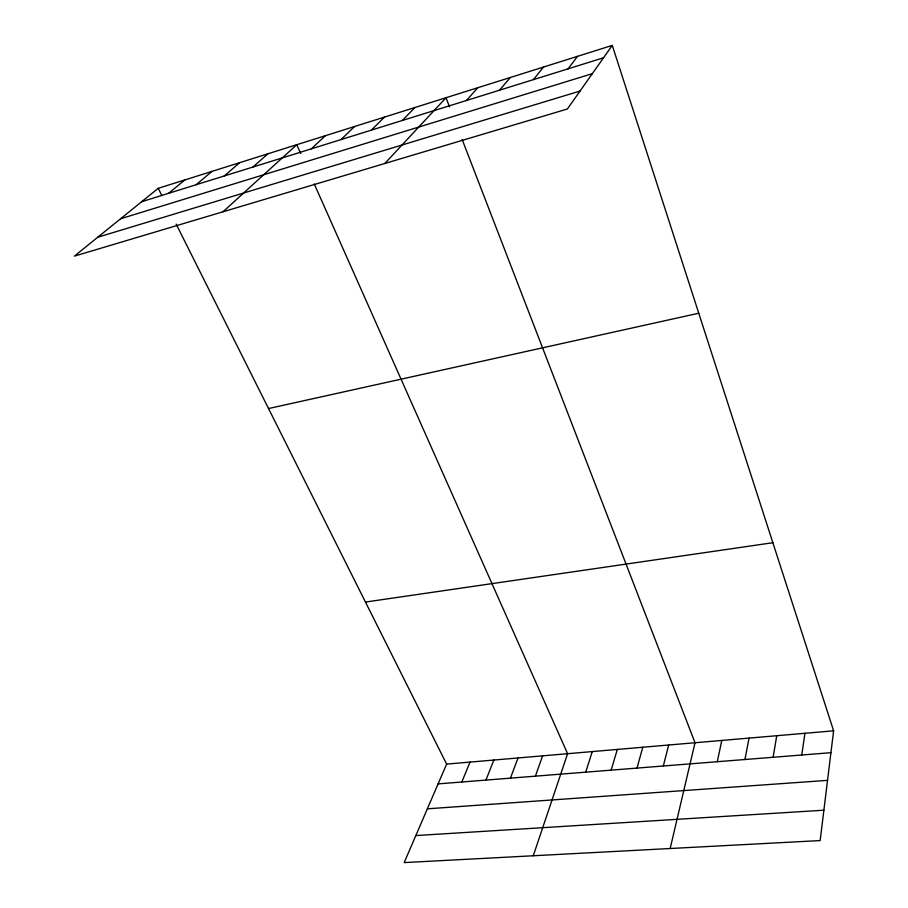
<?xml version="1.0" encoding="UTF-8"?>
<svg xmlns="http://www.w3.org/2000/svg" width="908" height="908" viewBox="0 0 908 908"><rect width="100%" height="100%" fill="white"/><g stroke="black" fill="none" stroke-linecap="round" stroke-linejoin="round"><path stroke-width="1.36" d="M612.276 45.4L567.364 109.005L74.388 256.135L158.23 188.308L612.276 45.4L833.612 730.827L820.162 840.57L404.185 862.6L446.623 764.105L176.186 224.151M801.764 755.002L804.931 733.289M773.105 757.283L776.749 735.718M744.946 759.519L749.043 738.102M717.263 761.721L721.803 740.44M670.172 848.515L695.017 742.744L462.138 139.469M663.317 766L668.685 745.014M637.019 768.089L642.785 747.239M611.163 770.143L617.315 749.429M585.728 772.163L592.254 751.586M533.268 855.767L567.602 753.708L314.27 184.006M535.38 776.17L542.609 755.853M510.455 778.145L518.025 757.964M485.939 780.097L493.839 760.053M461.82 782.004L470.038 762.096M568.067 68.838L577.522 56.341M533.405 79.643L543.552 67.033M499.536 90.198L510.319 77.486M466.417 100.516L477.824 87.724M384.81 163.485L446.021 97.724L449.528 106.838M402.358 120.48L414.899 107.53M371.361 130.139L384.436 117.109M341.033 139.582L354.608 126.496M311.342 148.833L325.404 135.689M222.971 211.791L296.791 144.701L300.73 153.543M252.946 167.038L267.917 153.781M224.242 175.982L239.644 162.68M196.139 184.733L211.95 171.396M168.627 193.313L184.823 179.943M141.659 201.712L603.525 57.794M120.594 218.76L592.311 73.673M97.746 237.238L580.042 91.05M268.541 408.543L698.763 313.226M365.459 602.061L772.867 542.712M446.623 764.105L833.612 730.827M438.099 783.888L830.933 752.687M427.35 808.824L827.54 780.358M415.83 835.564L823.885 810.208M158.23 188.308L161.93 195.697"/></g></svg>
